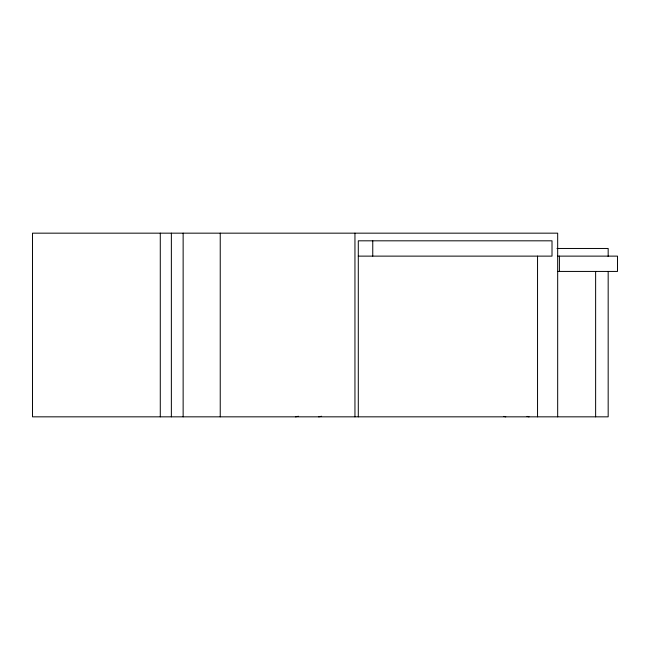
<?xml version="1.0" encoding="UTF-8"?>
<svg xmlns="http://www.w3.org/2000/svg" width="650" height="650" viewBox="0 0 650 650"><rect width="100%" height="100%" fill="white"/><g stroke="black" fill="none" stroke-linecap="round" stroke-linejoin="round"><path stroke-width="0.97" d="M295.506 416.837L298.456 416.26M318.671 416.837L321.62 416.26M556.985 248.471L608.173 248.471L608.173 256.579M358.296 256.124L552.012 256.124L552.012 240.817L358.296 240.817L358.296 416.837M557.424 256.124L617.5 256.124L617.5 271.432L557.424 271.432M527.036 416.406L529.019 416.837M503.774 416.406L505.757 416.837M608.173 271.781L608.173 416.837L32.5 416.837L32.5 233.163L557.676 233.163L557.676 416.837M595.628 271.432L595.628 416.837M559.414 256.124L559.414 271.432M537.542 256.124L537.542 416.837M372.759 240.817L372.759 256.124M354.949 233.163L354.949 416.837M220.236 233.163L220.236 416.837M183.138 233.163L183.138 416.837M171.364 233.163L171.364 416.837M160.282 233.163L160.282 416.837"/></g></svg>
